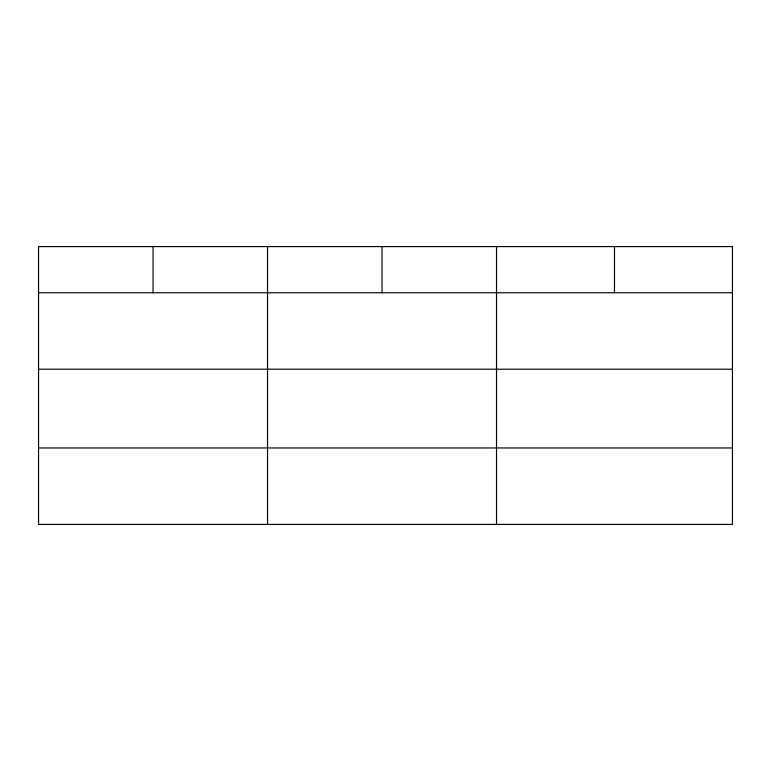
<?xml version="1.0" encoding="UTF-8"?>
<svg xmlns="http://www.w3.org/2000/svg" width="771" height="771" viewBox="0 0 771 771"><rect width="100%" height="100%" fill="white"/><g stroke="black" fill="none" stroke-linecap="round" stroke-linejoin="round"><path stroke-width="1.16" d="M38.55 292.749L732.45 292.749M38.55 369.203L732.45 369.203M38.55 447.961L732.45 447.961M614.487 246.585L614.487 292.749M496.524 246.585L496.524 524.415M382.03 246.585L382.03 292.749M267.537 246.585L267.537 524.415M153.044 246.585L153.044 292.749M732.45 246.585L38.55 246.585L38.55 524.415L732.45 524.415L732.45 246.585"/></g></svg>
